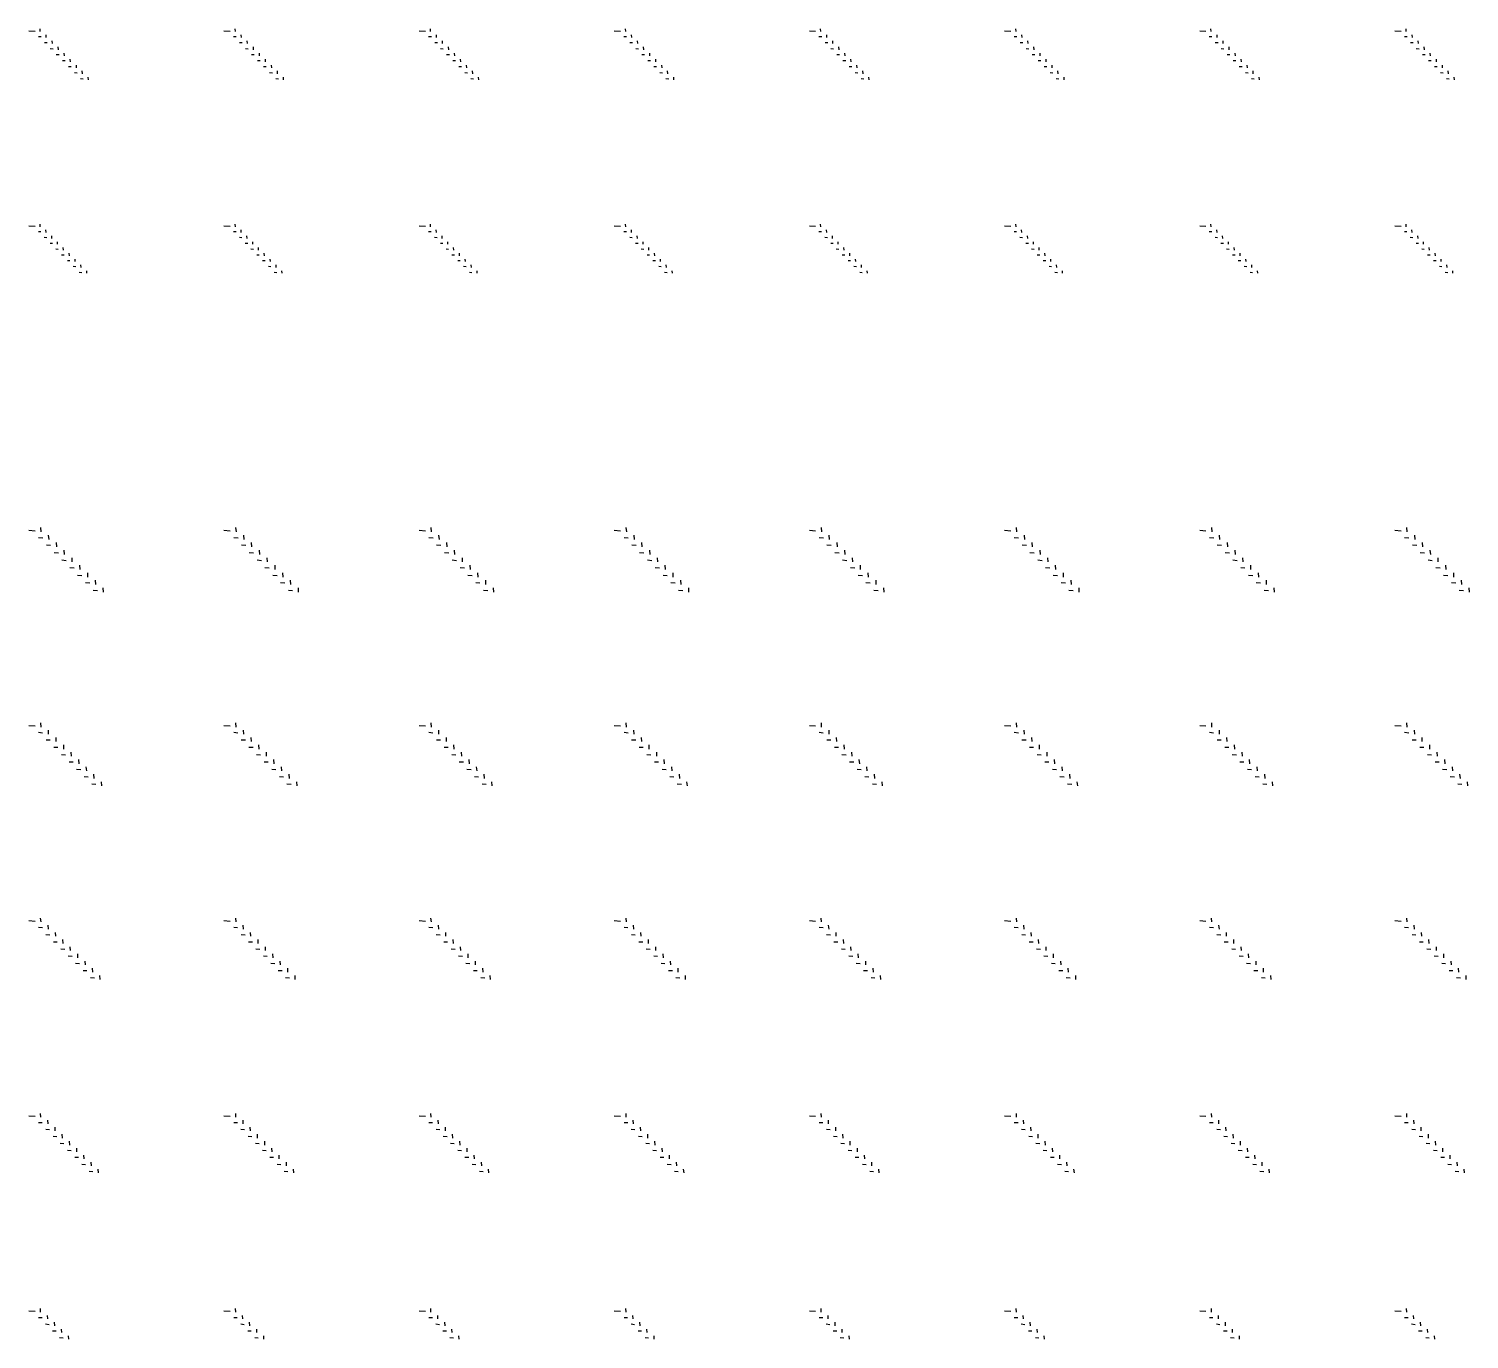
# Model space of a CAD drawing. Extents: x 0 to 300000, y 0 to 300000.
# Drawn here: x 76020 to 112925, y 150380 to 183955 of the extents above; entities that cross this region are included whole.
import ezdxf

# ---------------------------------------------------------------- set-up
doc = ezdxf.new("R2010")
doc.units = 0

msp = doc.modelspace()

# ---------------------------------------------------------------- linework, layer by layer
at = {"color": 7}
for p, q in [((76020, 183905), (76180, 183895)), ((76300, 183955), (76305, 183885)), ((76455, 183800), (76460, 183730)), ((81020, 183905), (81180, 183895)), ((81300, 183955), (81305, 183885)), ((81455, 183800), (81460, 183730)), ((86020, 183905), (86180, 183895)), ((86300, 183955), (86305, 183885)), ((86455, 183800), (86460, 183730)), ((91020, 183905), (91180, 183895)), ((91300, 183955), (91305, 183885)), ((91455, 183800), (91460, 183730)), ((96020, 183905), (96180, 183895)), ((96300, 183955), (96305, 183885)), ((96455, 183800), (96460, 183730)), ((101020, 183905), (101180, 183895)), ((101300, 183955), (101305, 183885)), ((101455, 183800), (101460, 183730)), ((106020, 183905), (106180, 183895)), ((106300, 183955), (106305, 183885)), ((106455, 183800), (106460, 183730)), ((111020, 183905), (111180, 183895)), ((111300, 183955), (111305, 183885)), ((111455, 183800), (111460, 183730)), ((76265, 183760), (76335, 183755)), ((76420, 183605), (76490, 183600)), ((76570, 183450), (76640, 183445)), ((76610, 183645), (76615, 183575)), ((76765, 183490), (76770, 183420)), ((81265, 183760), (81335, 183755)), ((81420, 183605), (81490, 183600)), ((81570, 183450), (81640, 183445)), ((81610, 183645), (81615, 183575)), ((81765, 183490), (81770, 183420)), ((86265, 183760), (86335, 183755)), ((86420, 183605), (86490, 183600)), ((86570, 183450), (86640, 183445)), ((86610, 183645), (86615, 183575)), ((86765, 183490), (86770, 183420)), ((91265, 183760), (91335, 183755)), ((91420, 183605), (91490, 183600)), ((91570, 183450), (91640, 183445)), ((91610, 183645), (91615, 183575)), ((91765, 183490), (91770, 183420)), ((96265, 183760), (96335, 183755)), ((96420, 183605), (96490, 183600)), ((96570, 183450), (96640, 183445)), ((96610, 183645), (96615, 183575)), ((96765, 183490), (96770, 183420)), ((101265, 183760), (101335, 183755)), ((101420, 183605), (101490, 183600)), ((101570, 183450), (101640, 183445)), ((101610, 183645), (101615, 183575)), ((101765, 183490), (101770, 183420)), ((106265, 183760), (106335, 183755)), ((106420, 183605), (106490, 183600)), ((106570, 183450), (106640, 183445)), ((106610, 183645), (106615, 183575)), ((106765, 183490), (106770, 183420)), ((111265, 183760), (111335, 183755)), ((111420, 183605), (111490, 183600)), ((111570, 183450), (111640, 183445)), ((111610, 183645), (111615, 183575)), ((111765, 183490), (111770, 183420)), ((76725, 183295), (76795, 183295)), ((76880, 183145), (76950, 183140)), ((76920, 183335), (76925, 183265)), ((77075, 183180), (77080, 183110)), ((81725, 183295), (81795, 183295)), ((81880, 183145), (81950, 183140)), ((81920, 183335), (81925, 183265)), ((82075, 183180), (82080, 183110)), ((86725, 183295), (86795, 183295)), ((86880, 183145), (86950, 183140)), ((86920, 183335), (86925, 183265)), ((87075, 183180), (87080, 183110)), ((91725, 183295), (91795, 183295)), ((91880, 183145), (91950, 183140)), ((91920, 183335), (91925, 183265)), ((92075, 183180), (92080, 183110)), ((96725, 183295), (96795, 183295)), ((96880, 183145), (96950, 183140)), ((96920, 183335), (96925, 183265)), ((97075, 183180), (97080, 183110)), ((101725, 183295), (101795, 183295)), ((101880, 183145), (101950, 183140)), ((101920, 183335), (101925, 183265)), ((102075, 183180), (102080, 183110)), ((106725, 183295), (106795, 183295)), ((106880, 183145), (106950, 183140)), ((106920, 183335), (106925, 183265)), ((107075, 183180), (107080, 183110)), ((111725, 183295), (111795, 183295)), ((111880, 183145), (111950, 183140)), ((111920, 183335), (111925, 183265)), ((112075, 183180), (112080, 183110)), ((77035, 182990), (77105, 182985)), ((77190, 182835), (77260, 182830)), ((77230, 183025), (77235, 182955)), ((77345, 182680), (77415, 182675)), ((77380, 182875), (77385, 182805)), ((77535, 182720), (77540, 182650)), ((82035, 182990), (82105, 182985)), ((82190, 182835), (82260, 182830)), ((82230, 183025), (82235, 182955)), ((82345, 182680), (82415, 182675)), ((82380, 182875), (82385, 182805)), ((82535, 182720), (82540, 182650)), ((87035, 182990), (87105, 182985)), ((87190, 182835), (87260, 182830)), ((87230, 183025), (87235, 182955)), ((87345, 182680), (87415, 182675)), ((87380, 182875), (87385, 182805)), ((87535, 182720), (87540, 182650)), ((92035, 182990), (92105, 182985)), ((92190, 182835), (92260, 182830)), ((92230, 183025), (92235, 182955)), ((92345, 182680), (92415, 182675)), ((92380, 182875), (92385, 182805)), ((92535, 182720), (92540, 182650)), ((97035, 182990), (97105, 182985)), ((97190, 182835), (97260, 182830)), ((97230, 183025), (97235, 182955)), ((97345, 182680), (97415, 182675)), ((97380, 182875), (97385, 182805)), ((97535, 182720), (97540, 182650)), ((102035, 182990), (102105, 182985)), ((102190, 182835), (102260, 182830)), ((102230, 183025), (102235, 182955)), ((102345, 182680), (102415, 182675)), ((102380, 182875), (102385, 182805)), ((102535, 182720), (102540, 182650)), ((107035, 182990), (107105, 182985)), ((107190, 182835), (107260, 182830)), ((107230, 183025), (107235, 182955)), ((107345, 182680), (107415, 182675)), ((107380, 182875), (107385, 182805)), ((107535, 182720), (107540, 182650)), ((112035, 182990), (112105, 182985)), ((112190, 182835), (112260, 182830)), ((112230, 183025), (112235, 182955)), ((112345, 182680), (112415, 182675)), ((112380, 182875), (112385, 182805)), ((112535, 182720), (112540, 182650)), ((76020, 178905), (76180, 178895)), ((76265, 178765), (76330, 178760)), ((76300, 178950), (76305, 178885)), ((76450, 178800), (76455, 178735)), ((76600, 178650), (76605, 178585)), ((81020, 178905), (81180, 178895)), ((81265, 178765), (81330, 178760)), ((81300, 178950), (81305, 178885)), ((81450, 178800), (81455, 178735)), ((81600, 178650), (81605, 178585)), ((86020, 178905), (86180, 178895)), ((86265, 178765), (86330, 178760)), ((86300, 178950), (86305, 178885)), ((86450, 178800), (86455, 178735)), ((86600, 178650), (86605, 178585)), ((91020, 178905), (91180, 178895)), ((91265, 178765), (91330, 178760)), ((91300, 178950), (91305, 178885)), ((91450, 178800), (91455, 178735)), ((91600, 178650), (91605, 178585)), ((96020, 178905), (96180, 178895)), ((96265, 178765), (96330, 178760)), ((96300, 178950), (96305, 178885)), ((96450, 178800), (96455, 178735)), ((96600, 178650), (96605, 178585)), ((101020, 178905), (101180, 178895)), ((101265, 178765), (101330, 178760)), ((101300, 178950), (101305, 178885)), ((101450, 178800), (101455, 178735)), ((101600, 178650), (101605, 178585)), ((106020, 178905), (106180, 178895)), ((106265, 178765), (106330, 178760)), ((106300, 178950), (106305, 178885)), ((106450, 178800), (106455, 178735)), ((106600, 178650), (106605, 178585)), ((111020, 178905), (111180, 178895)), ((111265, 178765), (111330, 178760)), ((111300, 178950), (111305, 178885)), ((111450, 178800), (111455, 178735)), ((111600, 178650), (111605, 178585)), ((76415, 178615), (76480, 178610)), ((76565, 178465), (76630, 178460)), ((76710, 178315), (76775, 178310)), ((76750, 178500), (76750, 178435)), ((76895, 178350), (76900, 178285)), ((81415, 178615), (81480, 178610)), ((81565, 178465), (81630, 178460)), ((81710, 178315), (81775, 178310)), ((81750, 178500), (81750, 178435)), ((81895, 178350), (81900, 178285)), ((86415, 178615), (86480, 178610)), ((86565, 178465), (86630, 178460)), ((86710, 178315), (86775, 178310)), ((86750, 178500), (86750, 178435)), ((86895, 178350), (86900, 178285)), ((91415, 178615), (91480, 178610)), ((91565, 178465), (91630, 178460)), ((91710, 178315), (91775, 178310)), ((91750, 178500), (91750, 178435)), ((91895, 178350), (91900, 178285)), ((96415, 178615), (96480, 178610)), ((96565, 178465), (96630, 178460)), ((96710, 178315), (96775, 178310)), ((96750, 178500), (96750, 178435)), ((96895, 178350), (96900, 178285)), ((101415, 178615), (101480, 178610)), ((101565, 178465), (101630, 178460)), ((101710, 178315), (101775, 178310)), ((101750, 178500), (101750, 178435)), ((101895, 178350), (101900, 178285)), ((106415, 178615), (106480, 178610)), ((106565, 178465), (106630, 178460)), ((106710, 178315), (106775, 178310)), ((106750, 178500), (106750, 178435)), ((106895, 178350), (106900, 178285)), ((111415, 178615), (111480, 178610)), ((111565, 178465), (111630, 178460)), ((111710, 178315), (111775, 178310)), ((111750, 178500), (111750, 178435)), ((111895, 178350), (111900, 178285)), ((76860, 178165), (76925, 178160)), ((77010, 178020), (77075, 178015)), ((77045, 178205), (77050, 178140)), ((77195, 178055), (77200, 177990)), ((77345, 177905), (77350, 177840)), ((81860, 178165), (81925, 178160)), ((82010, 178020), (82075, 178015)), ((82045, 178205), (82050, 178140)), ((82195, 178055), (82200, 177990)), ((82345, 177905), (82350, 177840)), ((86860, 178165), (86925, 178160)), ((87010, 178020), (87075, 178015)), ((87045, 178205), (87050, 178140)), ((87195, 178055), (87200, 177990)), ((87345, 177905), (87350, 177840)), ((91860, 178165), (91925, 178160)), ((92010, 178020), (92075, 178015)), ((92045, 178205), (92050, 178140)), ((92195, 178055), (92200, 177990)), ((92345, 177905), (92350, 177840)), ((96860, 178165), (96925, 178160)), ((97010, 178020), (97075, 178015)), ((97045, 178205), (97050, 178140)), ((97195, 178055), (97200, 177990)), ((97345, 177905), (97350, 177840)), ((101860, 178165), (101925, 178160)), ((102010, 178020), (102075, 178015)), ((102045, 178205), (102050, 178140)), ((102195, 178055), (102200, 177990)), ((102345, 177905), (102350, 177840)), ((106860, 178165), (106925, 178160)), ((107010, 178020), (107075, 178015)), ((107045, 178205), (107050, 178140)), ((107195, 178055), (107200, 177990)), ((107345, 177905), (107350, 177840)), ((111860, 178165), (111925, 178160)), ((112010, 178020), (112075, 178015)), ((112045, 178205), (112050, 178140)), ((112195, 178055), (112200, 177990)), ((112345, 177905), (112350, 177840)), ((77160, 177870), (77225, 177865)), ((77310, 177720), (77375, 177715)), ((77495, 177755), (77500, 177690)), ((82160, 177870), (82225, 177865)), ((82310, 177720), (82375, 177715)), ((82495, 177755), (82500, 177690)), ((87160, 177870), (87225, 177865)), ((87310, 177720), (87375, 177715)), ((87495, 177755), (87500, 177690)), ((92160, 177870), (92225, 177865)), ((92310, 177720), (92375, 177715)), ((92495, 177755), (92500, 177690)), ((97160, 177870), (97225, 177865)), ((97310, 177720), (97375, 177715)), ((97495, 177755), (97500, 177690)), ((102160, 177870), (102225, 177865)), ((102310, 177720), (102375, 177715)), ((102495, 177755), (102500, 177690)), ((107160, 177870), (107225, 177865)), ((107310, 177720), (107375, 177715)), ((107495, 177755), (107500, 177690)), ((112160, 177870), (112225, 177865)), ((112310, 177720), (112375, 177715)), ((112495, 177755), (112500, 177690)), ((76020, 171105), (76180, 171095)), ((76270, 170925), (76380, 170915)), ((76320, 171175), (76330, 171065)), ((76520, 170980), (76530, 170870)), ((81020, 171105), (81180, 171095)), ((81270, 170925), (81380, 170915)), ((81320, 171175), (81330, 171065)), ((81520, 170980), (81530, 170870)), ((86020, 171105), (86180, 171095)), ((86270, 170925), (86380, 170915)), ((86320, 171175), (86330, 171065)), ((86520, 170980), (86530, 170870)), ((91020, 171105), (91180, 171095)), ((91270, 170925), (91380, 170915)), ((91320, 171175), (91330, 171065)), ((91520, 170980), (91530, 170870)), ((96020, 171105), (96180, 171095)), ((96270, 170925), (96380, 170915)), ((96320, 171175), (96330, 171065)), ((96520, 170980), (96530, 170870)), ((101020, 171105), (101180, 171095)), ((101270, 170925), (101380, 170915)), ((101320, 171175), (101330, 171065)), ((101520, 170980), (101530, 170870)), ((106020, 171105), (106180, 171095)), ((106270, 170925), (106380, 170915)), ((106320, 171175), (106330, 171065)), ((106520, 170980), (106530, 170870)), ((111020, 171105), (111180, 171095)), ((111270, 170925), (111380, 170915)), ((111320, 171175), (111330, 171065)), ((111520, 170980), (111530, 170870)), ((76470, 170730), (76580, 170725)), ((76670, 170535), (76780, 170530)), ((76720, 170790), (76730, 170680)), ((76920, 170595), (76930, 170485)), ((81470, 170730), (81580, 170725)), ((81670, 170535), (81780, 170530)), ((81720, 170790), (81730, 170680)), ((81920, 170595), (81930, 170485)), ((86470, 170730), (86580, 170725)), ((86670, 170535), (86780, 170530)), ((86720, 170790), (86730, 170680)), ((86920, 170595), (86930, 170485)), ((91470, 170730), (91580, 170725)), ((91670, 170535), (91780, 170530)), ((91720, 170790), (91730, 170680)), ((91920, 170595), (91930, 170485)), ((96470, 170730), (96580, 170725)), ((96670, 170535), (96780, 170530)), ((96720, 170790), (96730, 170680)), ((96920, 170595), (96930, 170485)), ((101470, 170730), (101580, 170725)), ((101670, 170535), (101780, 170530)), ((101720, 170790), (101730, 170680)), ((101920, 170595), (101930, 170485)), ((106470, 170730), (106580, 170725)), ((106670, 170535), (106780, 170530)), ((106720, 170790), (106730, 170680)), ((106920, 170595), (106930, 170485)), ((111470, 170730), (111580, 170725)), ((111670, 170535), (111780, 170530)), ((111720, 170790), (111730, 170680)), ((111920, 170595), (111930, 170485)), ((76870, 170345), (76980, 170335)), ((77070, 170150), (77180, 170145)), ((77120, 170400), (77125, 170295)), ((77320, 170210), (77325, 170100)), ((81870, 170345), (81980, 170335)), ((82070, 170150), (82180, 170145)), ((82120, 170400), (82125, 170295)), ((82320, 170210), (82325, 170100)), ((86870, 170345), (86980, 170335)), ((87070, 170150), (87180, 170145)), ((87120, 170400), (87125, 170295)), ((87320, 170210), (87325, 170100)), ((91870, 170345), (91980, 170335)), ((92070, 170150), (92180, 170145)), ((92120, 170400), (92125, 170295)), ((92320, 170210), (92325, 170100)), ((96870, 170345), (96980, 170335)), ((97070, 170150), (97180, 170145)), ((97120, 170400), (97125, 170295)), ((97320, 170210), (97325, 170100)), ((101870, 170345), (101980, 170335)), ((102070, 170150), (102180, 170145)), ((102120, 170400), (102125, 170295)), ((102320, 170210), (102325, 170100)), ((106870, 170345), (106980, 170335)), ((107070, 170150), (107180, 170145)), ((107120, 170400), (107125, 170295)), ((107320, 170210), (107325, 170100)), ((111870, 170345), (111980, 170335)), ((112070, 170150), (112180, 170145)), ((112120, 170400), (112125, 170295)), ((112320, 170210), (112325, 170100)), ((77270, 169960), (77380, 169950)), ((77470, 169765), (77580, 169760)), ((77520, 170015), (77525, 169905)), ((77720, 169825), (77725, 169715)), ((82270, 169960), (82380, 169950)), ((82470, 169765), (82580, 169760)), ((82520, 170015), (82525, 169905)), ((82720, 169825), (82725, 169715)), ((87270, 169960), (87380, 169950)), ((87470, 169765), (87580, 169760)), ((87520, 170015), (87525, 169905)), ((87720, 169825), (87725, 169715)), ((92270, 169960), (92380, 169950)), ((92470, 169765), (92580, 169760)), ((92520, 170015), (92525, 169905)), ((92720, 169825), (92725, 169715)), ((97270, 169960), (97380, 169950)), ((97470, 169765), (97580, 169760)), ((97520, 170015), (97525, 169905)), ((97720, 169825), (97725, 169715)), ((102270, 169960), (102380, 169950)), ((102470, 169765), (102580, 169760)), ((102520, 170015), (102525, 169905)), ((102720, 169825), (102725, 169715)), ((107270, 169960), (107380, 169950)), ((107470, 169765), (107580, 169760)), ((107520, 170015), (107525, 169905)), ((107720, 169825), (107725, 169715)), ((112270, 169960), (112380, 169950)), ((112470, 169765), (112580, 169760)), ((112520, 170015), (112525, 169905)), ((112720, 169825), (112725, 169715)), ((77670, 169570), (77780, 169565)), ((77920, 169630), (77925, 169520)), ((82670, 169570), (82780, 169565)), ((82920, 169630), (82925, 169520)), ((87670, 169570), (87780, 169565)), ((87920, 169630), (87925, 169520)), ((92670, 169570), (92780, 169565)), ((92920, 169630), (92925, 169520)), ((97670, 169570), (97780, 169565)), ((97920, 169630), (97925, 169520)), ((102670, 169570), (102780, 169565)), ((102920, 169630), (102925, 169520)), ((107670, 169570), (107780, 169565)), ((107920, 169630), (107925, 169520)), ((112670, 169570), (112780, 169565)), ((112920, 169630), (112925, 169520)), ((76020, 166105), (76180, 166095)), ((76320, 166170), (76325, 166065)), ((81020, 166105), (81180, 166095)), ((81320, 166170), (81325, 166065)), ((86020, 166105), (86180, 166095)), ((86320, 166170), (86325, 166065)), ((91020, 166105), (91180, 166095)), ((91320, 166170), (91325, 166065)), ((96020, 166105), (96180, 166095)), ((96320, 166170), (96325, 166065)), ((101020, 166105), (101180, 166095)), ((101320, 166170), (101325, 166065)), ((106020, 166105), (106180, 166095)), ((106320, 166170), (106325, 166065)), ((111020, 166105), (111180, 166095)), ((111320, 166170), (111325, 166065)), ((76270, 165930), (76375, 165920)), ((76465, 165740), (76570, 165735)), ((76515, 165985), (76520, 165880)), ((76710, 165795), (76715, 165690)), ((81270, 165930), (81375, 165920)), ((81465, 165740), (81570, 165735)), ((81515, 165985), (81520, 165880)), ((81710, 165795), (81715, 165690)), ((86270, 165930), (86375, 165920)), ((86465, 165740), (86570, 165735)), ((86515, 165985), (86520, 165880)), ((86710, 165795), (86715, 165690)), ((91270, 165930), (91375, 165920)), ((91465, 165740), (91570, 165735)), ((91515, 165985), (91520, 165880)), ((91710, 165795), (91715, 165690)), ((96270, 165930), (96375, 165920)), ((96465, 165740), (96570, 165735)), ((96515, 165985), (96520, 165880)), ((96710, 165795), (96715, 165690)), ((101270, 165930), (101375, 165920)), ((101465, 165740), (101570, 165735)), ((101515, 165985), (101520, 165880)), ((101710, 165795), (101715, 165690)), ((106270, 165930), (106375, 165920)), ((106465, 165740), (106570, 165735)), ((106515, 165985), (106520, 165880)), ((106710, 165795), (106715, 165690)), ((111270, 165930), (111375, 165920)), ((111465, 165740), (111570, 165735)), ((111515, 165985), (111520, 165880)), ((111710, 165795), (111715, 165690)), ((76660, 165550), (76765, 165545)), ((76855, 165365), (76960, 165355)), ((76905, 165605), (76910, 165500)), ((77100, 165420), (77105, 165315)), ((81660, 165550), (81765, 165545)), ((81855, 165365), (81960, 165355)), ((81905, 165605), (81910, 165500)), ((82100, 165420), (82105, 165315)), ((86660, 165550), (86765, 165545)), ((86855, 165365), (86960, 165355)), ((86905, 165605), (86910, 165500)), ((87100, 165420), (87105, 165315)), ((91660, 165550), (91765, 165545)), ((91855, 165365), (91960, 165355)), ((91905, 165605), (91910, 165500)), ((92100, 165420), (92105, 165315)), ((96660, 165550), (96765, 165545)), ((96855, 165365), (96960, 165355)), ((96905, 165605), (96910, 165500)), ((97100, 165420), (97105, 165315)), ((101660, 165550), (101765, 165545)), ((101855, 165365), (101960, 165355)), ((101905, 165605), (101910, 165500)), ((102100, 165420), (102105, 165315)), ((106660, 165550), (106765, 165545)), ((106855, 165365), (106960, 165355)), ((106905, 165605), (106910, 165500)), ((107100, 165420), (107105, 165315)), ((111660, 165550), (111765, 165545)), ((111855, 165365), (111960, 165355)), ((111905, 165605), (111910, 165500)), ((112100, 165420), (112105, 165315)), ((77050, 165175), (77155, 165170)), ((77245, 164985), (77350, 164980)), ((77290, 165230), (77300, 165125)), ((77485, 165045), (77495, 164940)), ((82050, 165175), (82155, 165170)), ((82245, 164985), (82350, 164980)), ((82290, 165230), (82300, 165125)), ((82485, 165045), (82495, 164940)), ((87050, 165175), (87155, 165170)), ((87245, 164985), (87350, 164980)), ((87290, 165230), (87300, 165125)), ((87485, 165045), (87495, 164940)), ((92050, 165175), (92155, 165170)), ((92245, 164985), (92350, 164980)), ((92290, 165230), (92300, 165125)), ((92485, 165045), (92495, 164940)), ((97050, 165175), (97155, 165170)), ((97245, 164985), (97350, 164980)), ((97290, 165230), (97300, 165125)), ((97485, 165045), (97495, 164940)), ((102050, 165175), (102155, 165170)), ((102245, 164985), (102350, 164980)), ((102290, 165230), (102300, 165125)), ((102485, 165045), (102495, 164940)), ((107050, 165175), (107155, 165170)), ((107245, 164985), (107350, 164980)), ((107290, 165230), (107300, 165125)), ((107485, 165045), (107495, 164940)), ((112050, 165175), (112155, 165170)), ((112245, 164985), (112350, 164980)), ((112290, 165230), (112300, 165125)), ((112485, 165045), (112495, 164940)), ((77440, 164800), (77545, 164790)), ((77635, 164610), (77740, 164605)), ((77680, 164855), (77690, 164750)), ((77875, 164665), (77885, 164560)), ((82440, 164800), (82545, 164790)), ((82635, 164610), (82740, 164605)), ((82680, 164855), (82690, 164750)), ((82875, 164665), (82885, 164560)), ((87440, 164800), (87545, 164790)), ((87635, 164610), (87740, 164605)), ((87680, 164855), (87690, 164750)), ((87875, 164665), (87885, 164560)), ((92440, 164800), (92545, 164790)), ((92635, 164610), (92740, 164605)), ((92680, 164855), (92690, 164750)), ((92875, 164665), (92885, 164560)), ((97440, 164800), (97545, 164790)), ((97635, 164610), (97740, 164605)), ((97680, 164855), (97690, 164750)), ((97875, 164665), (97885, 164560)), ((102440, 164800), (102545, 164790)), ((102635, 164610), (102740, 164605)), ((102680, 164855), (102690, 164750)), ((102875, 164665), (102885, 164560)), ((107440, 164800), (107545, 164790)), ((107635, 164610), (107740, 164605)), ((107680, 164855), (107690, 164750)), ((107875, 164665), (107885, 164560)), ((112440, 164800), (112545, 164790)), ((112635, 164610), (112740, 164605)), ((112680, 164855), (112690, 164750)), ((112875, 164665), (112885, 164560)), ((76020, 161105), (76180, 161095)), ((76270, 160935), (76370, 160925)), ((76315, 161170), (76325, 161070)), ((76505, 160985), (76515, 160885)), ((81020, 161105), (81180, 161095)), ((81270, 160935), (81370, 160925)), ((81315, 161170), (81325, 161070)), ((81505, 160985), (81515, 160885)), ((86020, 161105), (86180, 161095)), ((86270, 160935), (86370, 160925)), ((86315, 161170), (86325, 161070)), ((86505, 160985), (86515, 160885)), ((91020, 161105), (91180, 161095)), ((91270, 160935), (91370, 160925)), ((91315, 161170), (91325, 161070)), ((91505, 160985), (91515, 160885)), ((96020, 161105), (96180, 161095)), ((96270, 160935), (96370, 160925)), ((96315, 161170), (96325, 161070)), ((96505, 160985), (96515, 160885)), ((101020, 161105), (101180, 161095)), ((101270, 160935), (101370, 160925)), ((101315, 161170), (101325, 161070)), ((101505, 160985), (101515, 160885)), ((106020, 161105), (106180, 161095)), ((106270, 160935), (106370, 160925)), ((106315, 161170), (106325, 161070)), ((106505, 160985), (106515, 160885)), ((111020, 161105), (111180, 161095)), ((111270, 160935), (111370, 160925)), ((111315, 161170), (111325, 161070)), ((111505, 160985), (111515, 160885)), ((76460, 160750), (76560, 160740)), ((76650, 160565), (76750, 160560)), ((76695, 160800), (76700, 160705)), ((76885, 160620), (76890, 160520)), ((81460, 160750), (81560, 160740)), ((81650, 160565), (81750, 160560)), ((81695, 160800), (81700, 160705)), ((81885, 160620), (81890, 160520)), ((86460, 160750), (86560, 160740)), ((86650, 160565), (86750, 160560)), ((86695, 160800), (86700, 160705)), ((86885, 160620), (86890, 160520)), ((91460, 160750), (91560, 160740)), ((91650, 160565), (91750, 160560)), ((91695, 160800), (91700, 160705)), ((91885, 160620), (91890, 160520)), ((96460, 160750), (96560, 160740)), ((96650, 160565), (96750, 160560)), ((96695, 160800), (96700, 160705)), ((96885, 160620), (96890, 160520)), ((101460, 160750), (101560, 160740)), ((101650, 160565), (101750, 160560)), ((101695, 160800), (101700, 160705)), ((101885, 160620), (101890, 160520)), ((106460, 160750), (106560, 160740)), ((106650, 160565), (106750, 160560)), ((106695, 160800), (106700, 160705)), ((106885, 160620), (106890, 160520)), ((111460, 160750), (111560, 160740)), ((111650, 160565), (111750, 160560)), ((111695, 160800), (111700, 160705)), ((111885, 160620), (111890, 160520)), ((76840, 160385), (76940, 160375)), ((77030, 160200), (77130, 160190)), ((77075, 160435), (77080, 160335)), ((77265, 160250), (77270, 160150)), ((81840, 160385), (81940, 160375)), ((82030, 160200), (82130, 160190)), ((82075, 160435), (82080, 160335)), ((82265, 160250), (82270, 160150)), ((86840, 160385), (86940, 160375)), ((87030, 160200), (87130, 160190)), ((87075, 160435), (87080, 160335)), ((87265, 160250), (87270, 160150)), ((91840, 160385), (91940, 160375)), ((92030, 160200), (92130, 160190)), ((92075, 160435), (92080, 160335)), ((92265, 160250), (92270, 160150)), ((96840, 160385), (96940, 160375)), ((97030, 160200), (97130, 160190)), ((97075, 160435), (97080, 160335)), ((97265, 160250), (97270, 160150)), ((101840, 160385), (101940, 160375)), ((102030, 160200), (102130, 160190)), ((102075, 160435), (102080, 160335)), ((102265, 160250), (102270, 160150)), ((106840, 160385), (106940, 160375)), ((107030, 160200), (107130, 160190)), ((107075, 160435), (107080, 160335)), ((107265, 160250), (107270, 160150)), ((111840, 160385), (111940, 160375)), ((112030, 160200), (112130, 160190)), ((112075, 160435), (112080, 160335)), ((112265, 160250), (112270, 160150)), ((77220, 160015), (77320, 160010)), ((77410, 159830), (77510, 159825)), ((77455, 160070), (77460, 159970)), ((77645, 159885), (77650, 159785)), ((82220, 160015), (82320, 160010)), ((82410, 159830), (82510, 159825)), ((82455, 160070), (82460, 159970)), ((82645, 159885), (82650, 159785)), ((87220, 160015), (87320, 160010)), ((87410, 159830), (87510, 159825)), ((87455, 160070), (87460, 159970)), ((87645, 159885), (87650, 159785)), ((92220, 160015), (92320, 160010)), ((92410, 159830), (92510, 159825)), ((92455, 160070), (92460, 159970)), ((92645, 159885), (92650, 159785)), ((97220, 160015), (97320, 160010)), ((97410, 159830), (97510, 159825)), ((97455, 160070), (97460, 159970)), ((97645, 159885), (97650, 159785)), ((102220, 160015), (102320, 160010)), ((102410, 159830), (102510, 159825)), ((102455, 160070), (102460, 159970)), ((102645, 159885), (102650, 159785)), ((107220, 160015), (107320, 160010)), ((107410, 159830), (107510, 159825)), ((107455, 160070), (107460, 159970)), ((107645, 159885), (107650, 159785)), ((112220, 160015), (112320, 160010)), ((112410, 159830), (112510, 159825)), ((112455, 160070), (112460, 159970)), ((112645, 159885), (112650, 159785)), ((77600, 159650), (77700, 159640)), ((77835, 159700), (77840, 159600)), ((82600, 159650), (82700, 159640)), ((82835, 159700), (82840, 159600)), ((87600, 159650), (87700, 159640)), ((87835, 159700), (87840, 159600)), ((92600, 159650), (92700, 159640)), ((92835, 159700), (92840, 159600)), ((97600, 159650), (97700, 159640)), ((97835, 159700), (97840, 159600)), ((102600, 159650), (102700, 159640)), ((102835, 159700), (102840, 159600)), ((107600, 159650), (107700, 159640)), ((107835, 159700), (107840, 159600)), ((112600, 159650), (112700, 159640)), ((112835, 159700), (112840, 159600)), ((76315, 156165), (76320, 156070)), ((81315, 156165), (81320, 156070)), ((86315, 156165), (86320, 156070)), ((91315, 156165), (91320, 156070)), ((96315, 156165), (96320, 156070)), ((101315, 156165), (101320, 156070)), ((106315, 156165), (106320, 156070)), ((111315, 156165), (111320, 156070)), ((76020, 156105), (76180, 156095)), ((76270, 155935), (76365, 155930)), ((76455, 155760), (76550, 155750)), ((76500, 155990), (76505, 155895)), ((76685, 155810), (76690, 155715)), ((81020, 156105), (81180, 156095)), ((81270, 155935), (81365, 155930)), ((81455, 155760), (81550, 155750)), ((81500, 155990), (81505, 155895)), ((81685, 155810), (81690, 155715)), ((86020, 156105), (86180, 156095)), ((86270, 155935), (86365, 155930)), ((86455, 155760), (86550, 155750)), ((86500, 155990), (86505, 155895)), ((86685, 155810), (86690, 155715)), ((91020, 156105), (91180, 156095)), ((91270, 155935), (91365, 155930)), ((91455, 155760), (91550, 155750)), ((91500, 155990), (91505, 155895)), ((91685, 155810), (91690, 155715)), ((96020, 156105), (96180, 156095)), ((96270, 155935), (96365, 155930)), ((96455, 155760), (96550, 155750)), ((96500, 155990), (96505, 155895)), ((96685, 155810), (96690, 155715)), ((101020, 156105), (101180, 156095)), ((101270, 155935), (101365, 155930)), ((101455, 155760), (101550, 155750)), ((101500, 155990), (101505, 155895)), ((101685, 155810), (101690, 155715)), ((106020, 156105), (106180, 156095)), ((106270, 155935), (106365, 155930)), ((106455, 155760), (106550, 155750)), ((106500, 155990), (106505, 155895)), ((106685, 155810), (106690, 155715)), ((111020, 156105), (111180, 156095)), ((111270, 155935), (111365, 155930)), ((111455, 155760), (111550, 155750)), ((111500, 155990), (111505, 155895)), ((111685, 155810), (111690, 155715)), ((76640, 155580), (76735, 155575)), ((76825, 155400), (76920, 155395)), ((76870, 155630), (76875, 155535)), ((77055, 155450), (77060, 155355)), ((81640, 155580), (81735, 155575)), ((81825, 155400), (81920, 155395)), ((81870, 155630), (81875, 155535)), ((82055, 155450), (82060, 155355)), ((86640, 155580), (86735, 155575)), ((86825, 155400), (86920, 155395)), ((86870, 155630), (86875, 155535)), ((87055, 155450), (87060, 155355)), ((91640, 155580), (91735, 155575)), ((91825, 155400), (91920, 155395)), ((91870, 155630), (91875, 155535)), ((92055, 155450), (92060, 155355)), ((96640, 155580), (96735, 155575)), ((96825, 155400), (96920, 155395)), ((96870, 155630), (96875, 155535)), ((97055, 155450), (97060, 155355)), ((101640, 155580), (101735, 155575)), ((101825, 155400), (101920, 155395)), ((101870, 155630), (101875, 155535)), ((102055, 155450), (102060, 155355)), ((106640, 155580), (106735, 155575)), ((106825, 155400), (106920, 155395)), ((106870, 155630), (106875, 155535)), ((107055, 155450), (107060, 155355)), ((111640, 155580), (111735, 155575)), ((111825, 155400), (111920, 155395)), ((111870, 155630), (111875, 155535)), ((112055, 155450), (112060, 155355)), ((77010, 155225), (77105, 155215)), ((77195, 155045), (77290, 155040)), ((77240, 155275), (77245, 155180)), ((77425, 155095), (77430, 155000)), ((82010, 155225), (82105, 155215)), ((82195, 155045), (82290, 155040)), ((82240, 155275), (82245, 155180)), ((82425, 155095), (82430, 155000)), ((87010, 155225), (87105, 155215)), ((87195, 155045), (87290, 155040)), ((87240, 155275), (87245, 155180)), ((87425, 155095), (87430, 155000)), ((92010, 155225), (92105, 155215)), ((92195, 155045), (92290, 155040)), ((92240, 155275), (92245, 155180)), ((92425, 155095), (92430, 155000)), ((97010, 155225), (97105, 155215)), ((97195, 155045), (97290, 155040)), ((97240, 155275), (97245, 155180)), ((97425, 155095), (97430, 155000)), ((102010, 155225), (102105, 155215)), ((102195, 155045), (102290, 155040)), ((102240, 155275), (102245, 155180)), ((102425, 155095), (102430, 155000)), ((107010, 155225), (107105, 155215)), ((107195, 155045), (107290, 155040)), ((107240, 155275), (107245, 155180)), ((107425, 155095), (107430, 155000)), ((112010, 155225), (112105, 155215)), ((112195, 155045), (112290, 155040)), ((112240, 155275), (112245, 155180)), ((112425, 155095), (112430, 155000)), ((77380, 154865), (77475, 154860)), ((77565, 154685), (77660, 154680)), ((77610, 154915), (77615, 154820)), ((77790, 154740), (77800, 154645)), ((82380, 154865), (82475, 154860)), ((82565, 154685), (82660, 154680)), ((82610, 154915), (82615, 154820)), ((82790, 154740), (82800, 154645)), ((87380, 154865), (87475, 154860)), ((87565, 154685), (87660, 154680)), ((87610, 154915), (87615, 154820)), ((87790, 154740), (87800, 154645)), ((92380, 154865), (92475, 154860)), ((92565, 154685), (92660, 154680)), ((92610, 154915), (92615, 154820)), ((92790, 154740), (92800, 154645)), ((97380, 154865), (97475, 154860)), ((97565, 154685), (97660, 154680)), ((97610, 154915), (97615, 154820)), ((97790, 154740), (97800, 154645)), ((102380, 154865), (102475, 154860)), ((102565, 154685), (102660, 154680)), ((102610, 154915), (102615, 154820)), ((102790, 154740), (102800, 154645)), ((107380, 154865), (107475, 154860)), ((107565, 154685), (107660, 154680)), ((107610, 154915), (107615, 154820)), ((107790, 154740), (107800, 154645)), ((112380, 154865), (112475, 154860)), ((112565, 154685), (112660, 154680)), ((112610, 154915), (112615, 154820)), ((112790, 154740), (112800, 154645)), ((76020, 151105), (76180, 151095)), ((76310, 151165), (76315, 151075)), ((76490, 150990), (76495, 150900)), ((81020, 151105), (81180, 151095)), ((81310, 151165), (81315, 151075)), ((81490, 150990), (81495, 150900)), ((86020, 151105), (86180, 151095)), ((86310, 151165), (86315, 151075)), ((86490, 150990), (86495, 150900)), ((91020, 151105), (91180, 151095)), ((91310, 151165), (91315, 151075)), ((91490, 150990), (91495, 150900)), ((96020, 151105), (96180, 151095)), ((96310, 151165), (96315, 151075)), ((96490, 150990), (96495, 150900)), ((101020, 151105), (101180, 151095)), ((101310, 151165), (101315, 151075)), ((101490, 150990), (101495, 150900)), ((106020, 151105), (106180, 151095)), ((106310, 151165), (106315, 151075)), ((106490, 150990), (106495, 150900)), ((111020, 151105), (111180, 151095)), ((111310, 151165), (111315, 151075)), ((111490, 150990), (111495, 150900)), ((76270, 150940), (76360, 150935)), ((76450, 150770), (76540, 150760)), ((76630, 150595), (76720, 150590)), ((76670, 150815), (76675, 150725)), ((76850, 150640), (76855, 150555)), ((81270, 150940), (81360, 150935)), ((81450, 150770), (81540, 150760)), ((81630, 150595), (81720, 150590)), ((81670, 150815), (81675, 150725)), ((81850, 150640), (81855, 150555)), ((86270, 150940), (86360, 150935)), ((86450, 150770), (86540, 150760)), ((86630, 150595), (86720, 150590)), ((86670, 150815), (86675, 150725)), ((86850, 150640), (86855, 150555)), ((91270, 150940), (91360, 150935)), ((91450, 150770), (91540, 150760)), ((91630, 150595), (91720, 150590)), ((91670, 150815), (91675, 150725)), ((91850, 150640), (91855, 150555)), ((96270, 150940), (96360, 150935)), ((96450, 150770), (96540, 150760)), ((96630, 150595), (96720, 150590)), ((96670, 150815), (96675, 150725)), ((96850, 150640), (96855, 150555)), ((101270, 150940), (101360, 150935)), ((101450, 150770), (101540, 150760)), ((101630, 150595), (101720, 150590)), ((101670, 150815), (101675, 150725)), ((101850, 150640), (101855, 150555)), ((106270, 150940), (106360, 150935)), ((106450, 150770), (106540, 150760)), ((106630, 150595), (106720, 150590)), ((106670, 150815), (106675, 150725)), ((106850, 150640), (106855, 150555)), ((111270, 150940), (111360, 150935)), ((111450, 150770), (111540, 150760)), ((111630, 150595), (111720, 150590)), ((111670, 150815), (111675, 150725)), ((111850, 150640), (111855, 150555)), ((76810, 150420), (76900, 150415)), ((77030, 150470), (77035, 150380)), ((81810, 150420), (81900, 150415)), ((82030, 150470), (82035, 150380)), ((86810, 150420), (86900, 150415)), ((87030, 150470), (87035, 150380)), ((91810, 150420), (91900, 150415)), ((92030, 150470), (92035, 150380)), ((96810, 150420), (96900, 150415)), ((97030, 150470), (97035, 150380)), ((101810, 150420), (101900, 150415)), ((102030, 150470), (102035, 150380)), ((106810, 150420), (106900, 150415)), ((107030, 150470), (107035, 150380)), ((111810, 150420), (111900, 150415)), ((112030, 150470), (112035, 150380))]:
    msp.add_line(p, q, dxfattribs=at)

doc.saveas('drawing.dxf')
